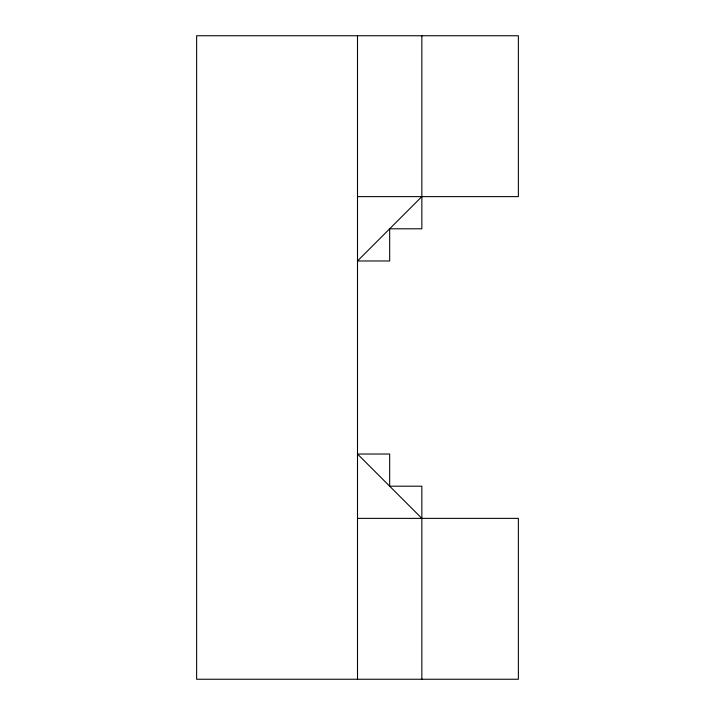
<?xml version="1.0" encoding="UTF-8"?>
<svg xmlns="http://www.w3.org/2000/svg" width="715" height="715" viewBox="0 0 715 715"><rect width="100%" height="100%" fill="white"/><g stroke="black" fill="none" stroke-linecap="round" stroke-linejoin="round"><path stroke-width="1.07" d="M421.85 196.625L357.5 260.975L389.675 260.975L389.675 228.8L421.85 228.8L421.85 35.75M357.5 196.625L518.375 196.625L518.375 35.75L196.625 35.75L196.625 679.25L518.375 679.25L518.375 518.375L357.5 518.375M421.85 518.375L357.5 454.025L389.675 454.025L389.675 486.2L421.85 486.2L421.85 679.25M357.5 35.75L357.5 679.25"/></g></svg>
